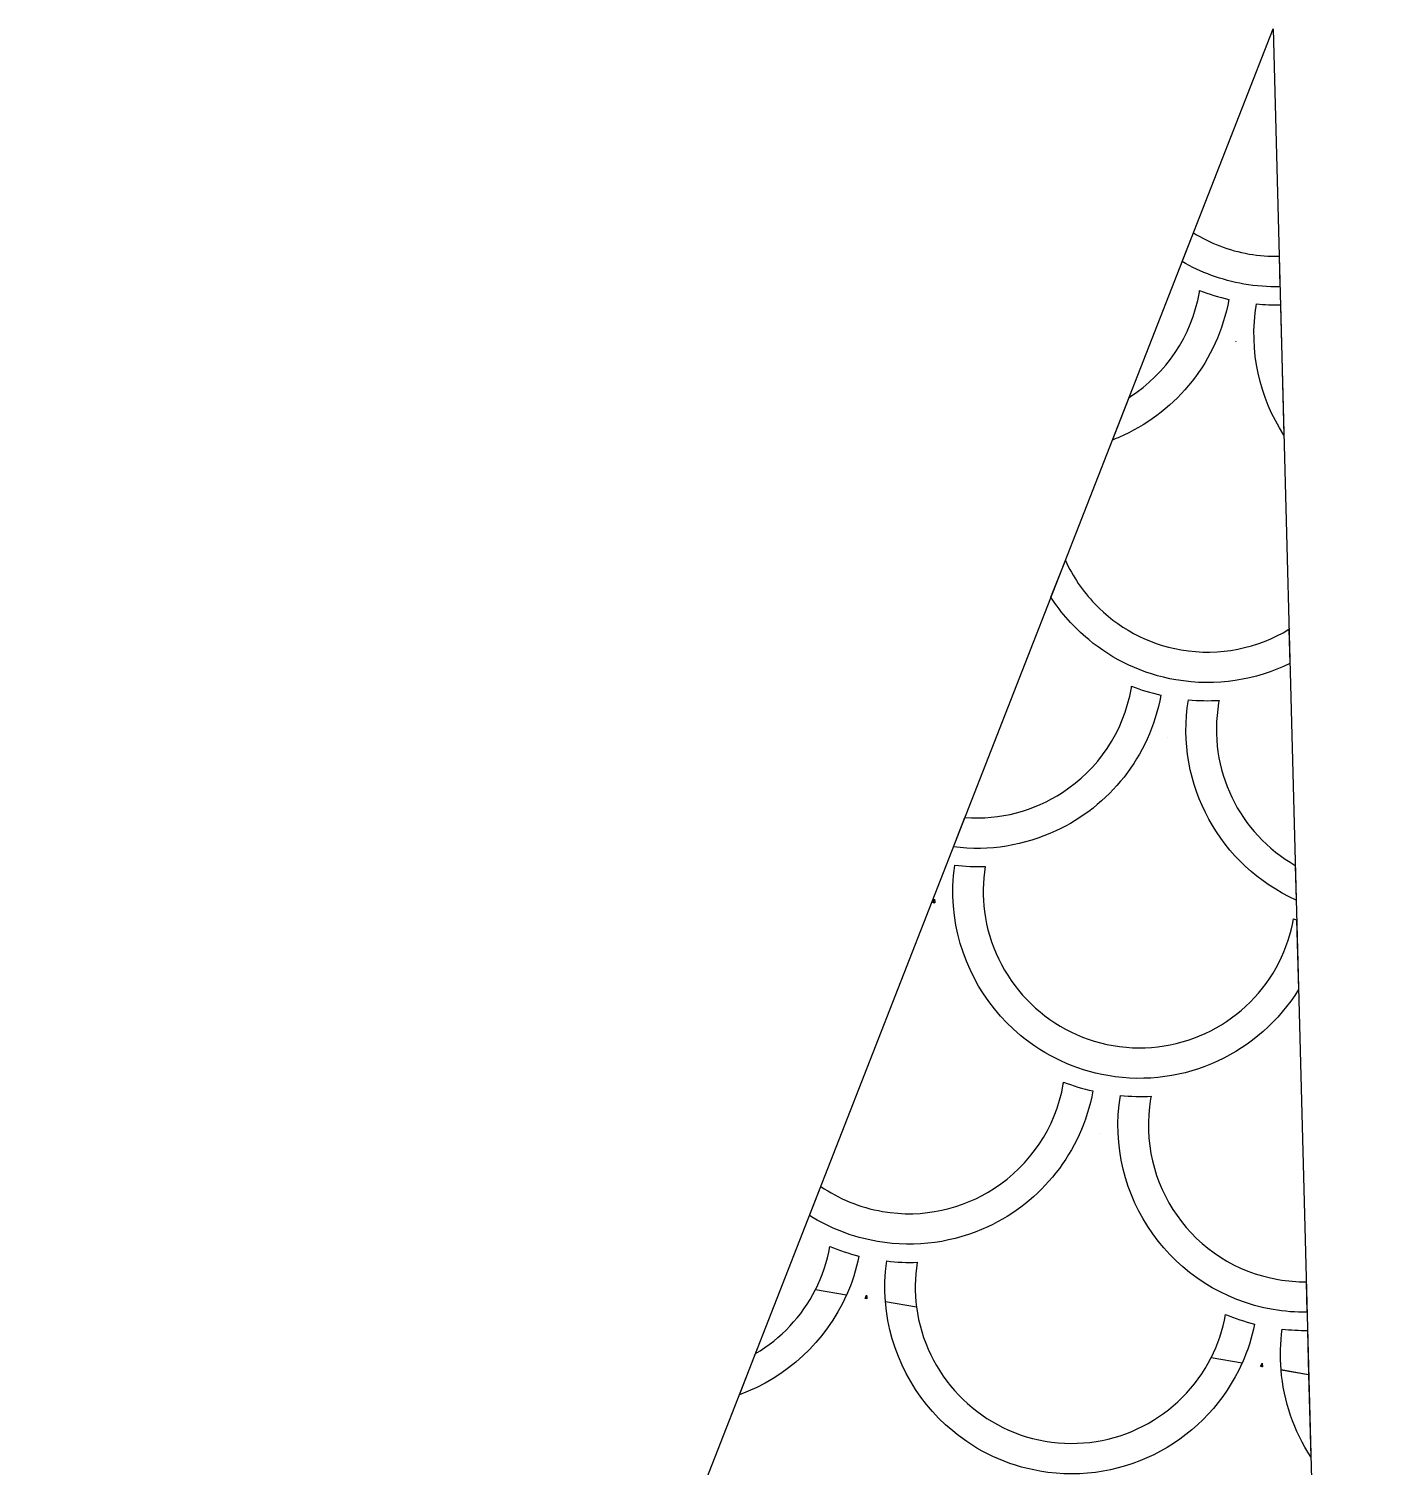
# Model space of a CAD drawing. Header units: millimetres. Extents: x -101 to 196, y -76 to 155.
# Drawn here: x 163.67 to 190.41, y 60.45 to 88.56 of the extents above; entities that cross this region are included whole.
import ezdxf

# ---------------------------------------------------------------- set-up
doc = ezdxf.new("R2010")
doc.units = ezdxf.units.MM
doc.header["$MEASUREMENT"] = 0
doc.layers.add('Capa 1', color=7, linetype='Continuous')

msp = doc.modelspace()

# ---------------------------------------------------------------- linework, layer by layer
at = {"layer": 'Capa 1', "color": 7}
msp.add_open_spline([(101.0915, 43.6008), (101.0915, 43.6008), (83.5178, 88.5625), (83.5178, 88.5625), (83.5178, 88.5625), (83.5178, 88.5625), (82.2351, 39.9936), (82.2351, 39.9936), (82.2351, 39.9936), (81.5177, 39.7235), (81.1096, 39.5536), (81.1096, 39.5536), (81.1096, 39.5536), (81.1096, 39.5537), (81.1096, 39.5536), (83.2878, 33.5646), (83.2878, 33.5646), (83.5726, 33.5312), (83.8969, 33.5164), (84.2544, 33.5178), (84.2544, 33.5178), (84.2544, 33.5178), (89.0519, 5.1901), (89.0519, 5.1901), (89.0519, 5.1901), (87.7871, 5.0991), (86.4712, 5.0137), (86.2889, 5.038), (86.2889, 5.038), (88.7327, -1.5551), (88.7327, -1.5551), (88.7327, -1.5551), (88.7327, -1.5551), (88.7327, -1.5551), (89.0189, -1.5742), (89.5426, -1.5891), (89.5426, -1.5891), (89.5426, -1.5891), (97.1742, -41.3032), (97.1742, -41.3032), (97.1742, -41.3032), (97.2788, -42.3728), (98.8213, -43.0054), (99.8805, -43.1657), (99.8805, -43.1657), (99.8805, -43.1657), (102.3533, -43.1656), (102.3533, -43.1656), (102.3533, -43.1656), (103.1722, -43.2549), (103.9525, -43.2453), (104.687, -43.1657), (104.687, -43.1657), (104.687, -43.1657), (166.8236, -43.1656), (166.8236, -43.1656), (166.8236, -43.1656), (166.8236, -43.1656), (166.8236, -43.1646), (166.8236, -43.1646), (166.8236, -43.1646), (168.9945, -43.4017), (171.5685, -43.0267), (174.3454, -41.3032), (174.3454, -41.3032), (174.3454, -41.3032), (181.9771, -1.5891), (181.9771, -1.5891), (181.9771, -1.5891), (182.5008, -1.5742), (182.7869, -1.5551), (182.7869, -1.5551), (182.7869, -1.5551), (182.7869, -1.5551), (182.7869, -1.5551), (185.2307, 5.038), (185.2307, 5.038), (185.0485, 5.0137), (183.7326, 5.099), (182.4677, 5.1901), (182.4677, 5.1901), (182.4677, 5.1901), (187.2655, 33.5179), (187.2655, 33.5179), (187.2655, 33.5179), (187.6229, 33.5165), (187.947, 33.5311), (188.2318, 33.5646), (188.2318, 33.5646), (190.4103, 39.5537), (190.4101, 39.5536), (190.4101, 39.5536), (190.4101, 39.5536), (190.4103, 39.5537), (190.002, 39.7235), (189.2846, 39.9935), (189.2846, 39.9935), (189.2846, 39.9935), (188.0021, 88.5625), (188.0021, 88.5625), (188.0021, 88.5625), (188.0021, 88.5625), (170.4282, 43.6008), (170.4282, 43.6008), (170.4282, 43.6008), (169.8131, 43.5511), (169.2116, 43.4743), (168.6301, 43.3653), (168.6301, 43.3653), (168.6301, 43.3653), (168.6302, 37.3763), (168.6302, 37.3763), (168.6302, 37.3763), (168.6302, 37.3763), (168.9973, 37.2695), (169.634, 37.0914), (169.634, 37.0914), (169.634, 37.0914), (165.7729, 7.5644), (165.7729, 7.5644), (165.7729, 7.5644), (164.7009, 7.8656), (162.724, 8.446), (162.724, 8.446), (162.724, 8.446), (162.724, 8.446), (163.7881, 0.831), (163.7881, 0.831), (163.7881, 0.831), (163.9961, 0.768), (164.2035, 0.7069), (164.4106, 0.6471), (164.4106, 0.6471), (164.4106, 0.6471), (162.351, -19.3032), (162.351, -19.3032), (162.351, -19.3032), (162.351, -19.3032), (109.1688, -19.3032), (109.1688, -19.3032), (109.1688, -19.3032), (109.1688, -19.3032), (107.109, 0.6471), (107.109, 0.6471), (107.109, 0.6471), (107.3162, 0.7069), (107.5236, 0.7679), (107.7316, 0.8309), (107.7316, 0.8309), (107.7316, 0.8309), (108.7957, 8.4461), (108.7957, 8.4461), (108.7957, 8.4461), (108.7957, 8.4461), (106.8187, 7.8655), (105.7469, 7.5644), (105.7469, 7.5644), (105.7469, 7.5644), (101.8857, 37.0914), (101.8857, 37.0914), (101.8857, 37.0914), (102.5223, 37.2695), (102.8895, 37.3762), (102.8895, 37.3762), (102.8895, 37.3762), (102.8895, 37.3762), (102.8895, 43.3653), (102.8895, 43.3653), (102.8895, 43.3653), (102.308, 43.4744), (101.7066, 43.551), (101.0915, 43.6008)], degree=3, knots=[0, 0, 0, 0, 0.0227273, 0.0227273, 0.0227273, 0.0227273, 0.0454545, 0.0454545, 0.0454545, 0.0454545, 0.0681818, 0.0681818, 0.0681818, 0.0681818, 0.0909091, 0.0909091, 0.0909091, 0.0909091, 0.1136364, 0.1136364, 0.1136364, 0.1136364, 0.1363636, 0.1363636, 0.1363636, 0.1363636, 0.1590909, 0.1590909, 0.1590909, 0.1590909, 0.1818182, 0.1818182, 0.1818182, 0.1818182, 0.2045455, 0.2045455, 0.2045455, 0.2045455, 0.2272727, 0.2272727, 0.2272727, 0.2272727, 0.25, 0.25, 0.25, 0.25, 0.2727273, 0.2727273, 0.2727273, 0.2727273, 0.2954545, 0.2954545, 0.2954545, 0.2954545, 0.3181818, 0.3181818, 0.3181818, 0.3181818, 0.3409091, 0.3409091, 0.3409091, 0.3409091, 0.3636364, 0.3636364, 0.3636364, 0.3636364, 0.3863636, 0.3863636, 0.3863636, 0.3863636, 0.4090909, 0.4090909, 0.4090909, 0.4090909, 0.4318182, 0.4318182, 0.4318182, 0.4318182, 0.4545455, 0.4545455, 0.4545455, 0.4545455, 0.4772727, 0.4772727, 0.4772727, 0.4772727, 0.5, 0.5, 0.5, 0.5, 0.5227273, 0.5227273, 0.5227273, 0.5227273, 0.5454545, 0.5454545, 0.5454545, 0.5454545, 0.5681818, 0.5681818, 0.5681818, 0.5681818, 0.5909091, 0.5909091, 0.5909091, 0.5909091, 0.6136364, 0.6136364, 0.6136364, 0.6136364, 0.6363636, 0.6363636, 0.6363636, 0.6363636, 0.6590909, 0.6590909, 0.6590909, 0.6590909, 0.6818182, 0.6818182, 0.6818182, 0.6818182, 0.7045455, 0.7045455, 0.7045455, 0.7045455, 0.7272727, 0.7272727, 0.7272727, 0.7272727, 0.75, 0.75, 0.75, 0.75, 0.7727273, 0.7727273, 0.7727273, 0.7727273, 0.7954545, 0.7954545, 0.7954545, 0.7954545, 0.8181818, 0.8181818, 0.8181818, 0.8181818, 0.8409091, 0.8409091, 0.8409091, 0.8409091, 0.8636364, 0.8636364, 0.8636364, 0.8636364, 0.8863636, 0.8863636, 0.8863636, 0.8863636, 0.9090909, 0.9090909, 0.9090909, 0.9090909, 0.9318182, 0.9318182, 0.9318182, 0.9318182, 0.9545455, 0.9545455, 0.9545455, 0.9545455, 1, 1, 1, 1], dxfattribs=at)
at = {"layer": 'Capa 1', "lineweight": 9}
msp.add_open_spline([(101.0915, 43.6008), (101.0915, 43.6008), (83.5178, 88.5625), (83.5178, 88.5625), (83.5178, 88.5625), (83.5178, 88.5625), (82.2351, 39.9936), (82.2351, 39.9936), (82.2351, 39.9936), (81.5177, 39.7235), (81.1096, 39.5536), (81.1096, 39.5536), (81.1096, 39.5536), (81.1096, 39.5536), (81.1096, 39.5536), (83.2878, 33.5646), (83.2878, 33.5646), (83.5726, 33.5312), (83.8969, 33.5164), (84.2544, 33.5178), (84.2544, 33.5178), (84.2544, 33.5178), (89.0519, 5.1901), (89.0519, 5.1901), (89.0519, 5.1901), (87.7871, 5.0991), (86.4712, 5.0137), (86.2889, 5.038), (86.2889, 5.038), (88.7327, -1.5551), (88.7327, -1.5551), (88.7327, -1.5551), (88.7327, -1.5551), (88.7327, -1.5551), (89.0189, -1.5742), (89.5426, -1.5891), (89.5426, -1.5891), (89.5426, -1.5891), (97.1742, -41.3032), (97.1742, -41.3032), (97.1742, -41.3032), (97.2788, -42.3728), (98.8213, -43.0054), (99.8805, -43.1657), (99.8805, -43.1657), (99.8805, -43.1657), (102.3533, -43.1656), (102.3533, -43.1656), (102.3533, -43.1656), (103.1722, -43.2549), (103.9525, -43.2453), (104.687, -43.1657), (104.687, -43.1657), (104.687, -43.1657), (166.8236, -43.1656), (166.8236, -43.1656), (166.8236, -43.1656), (166.8236, -43.1656), (166.8236, -43.1646), (166.8236, -43.1646), (166.8236, -43.1646), (168.9945, -43.4017), (171.5685, -43.0267), (174.3454, -41.3032), (174.3454, -41.3032), (174.3454, -41.3032), (181.9771, -1.5891), (181.9771, -1.5891), (181.9771, -1.5891), (182.5008, -1.5742), (182.7869, -1.5551), (182.7869, -1.5551), (182.7869, -1.5551), (182.7869, -1.5551), (182.7869, -1.5551), (185.2307, 5.038), (185.2307, 5.038), (185.0485, 5.0137), (183.7326, 5.099), (182.4677, 5.1901), (182.4677, 5.1901), (182.4677, 5.1901), (187.2655, 33.5179), (187.2655, 33.5179), (187.2655, 33.5179), (187.6229, 33.5165), (187.947, 33.5311), (188.2318, 33.5646), (188.2318, 33.5646), (190.4103, 39.5537), (190.4101, 39.5536), (190.4101, 39.5536), (190.4101, 39.5536), (190.4101, 39.5536), (190.002, 39.7235), (189.2846, 39.9935), (189.2846, 39.9935), (189.2846, 39.9935), (188.0021, 88.5625), (188.0021, 88.5625), (188.0021, 88.5625), (188.0021, 88.5625), (170.4282, 43.6008), (170.4282, 43.6008), (170.4282, 43.6008), (169.8131, 43.5511), (169.2116, 43.4743), (168.6301, 43.3653), (168.6301, 43.3653), (168.6301, 43.3653), (168.6302, 37.3763), (168.6302, 37.3763), (168.6302, 37.3763), (168.6302, 37.3763), (168.9973, 37.2695), (169.634, 37.0914), (169.634, 37.0914), (169.634, 37.0914), (165.7729, 7.5644), (165.7729, 7.5644), (165.7729, 7.5644), (164.7009, 7.8656), (162.724, 8.446), (162.724, 8.446), (162.724, 8.446), (162.724, 8.446), (163.7881, 0.831), (163.7881, 0.831), (163.7881, 0.831), (163.9961, 0.768), (164.2035, 0.7069), (164.4106, 0.6471), (164.4106, 0.6471), (164.4106, 0.6471), (162.351, -19.3032), (162.351, -19.3032), (162.351, -19.3032), (162.351, -19.3032), (109.1688, -19.3032), (109.1688, -19.3032), (109.1688, -19.3032), (109.1688, -19.3032), (107.109, 0.6471), (107.109, 0.6471), (107.109, 0.6471), (107.3162, 0.7069), (107.5236, 0.7679), (107.7316, 0.8309), (107.7316, 0.8309), (107.7316, 0.8309), (108.7957, 8.4461), (108.7957, 8.4461), (108.7957, 8.4461), (108.7957, 8.4461), (106.8187, 7.8655), (105.7469, 7.5644), (105.7469, 7.5644), (105.7469, 7.5644), (101.8857, 37.0914), (101.8857, 37.0914), (101.8857, 37.0914), (102.5223, 37.2695), (102.8895, 37.3762), (102.8895, 37.3762), (102.8895, 37.3762), (102.8895, 37.3762), (102.8895, 43.3653), (102.8895, 43.3653), (102.8895, 43.3653), (102.308, 43.4744), (101.7066, 43.551), (101.0915, 43.6008)], degree=3, knots=[0, 0, 0, 0, 0.0227273, 0.0227273, 0.0227273, 0.0227273, 0.0454545, 0.0454545, 0.0454545, 0.0454545, 0.0681818, 0.0681818, 0.0681818, 0.0681818, 0.0909091, 0.0909091, 0.0909091, 0.0909091, 0.1136364, 0.1136364, 0.1136364, 0.1136364, 0.1363636, 0.1363636, 0.1363636, 0.1363636, 0.1590909, 0.1590909, 0.1590909, 0.1590909, 0.1818182, 0.1818182, 0.1818182, 0.1818182, 0.2045455, 0.2045455, 0.2045455, 0.2045455, 0.2272727, 0.2272727, 0.2272727, 0.2272727, 0.25, 0.25, 0.25, 0.25, 0.2727273, 0.2727273, 0.2727273, 0.2727273, 0.2954545, 0.2954545, 0.2954545, 0.2954545, 0.3181818, 0.3181818, 0.3181818, 0.3181818, 0.3409091, 0.3409091, 0.3409091, 0.3409091, 0.3636364, 0.3636364, 0.3636364, 0.3636364, 0.3863636, 0.3863636, 0.3863636, 0.3863636, 0.4090909, 0.4090909, 0.4090909, 0.4090909, 0.4318182, 0.4318182, 0.4318182, 0.4318182, 0.4545455, 0.4545455, 0.4545455, 0.4545455, 0.4772727, 0.4772727, 0.4772727, 0.4772727, 0.5, 0.5, 0.5, 0.5, 0.5227273, 0.5227273, 0.5227273, 0.5227273, 0.5454545, 0.5454545, 0.5454545, 0.5454545, 0.5681818, 0.5681818, 0.5681818, 0.5681818, 0.5909091, 0.5909091, 0.5909091, 0.5909091, 0.6136364, 0.6136364, 0.6136364, 0.6136364, 0.6363636, 0.6363636, 0.6363636, 0.6363636, 0.6590909, 0.6590909, 0.6590909, 0.6590909, 0.6818182, 0.6818182, 0.6818182, 0.6818182, 0.7045455, 0.7045455, 0.7045455, 0.7045455, 0.7272727, 0.7272727, 0.7272727, 0.7272727, 0.75, 0.75, 0.75, 0.75, 0.7727273, 0.7727273, 0.7727273, 0.7727273, 0.7954545, 0.7954545, 0.7954545, 0.7954545, 0.8181818, 0.8181818, 0.8181818, 0.8181818, 0.8409091, 0.8409091, 0.8409091, 0.8409091, 0.8636364, 0.8636364, 0.8636364, 0.8636364, 0.8863636, 0.8863636, 0.8863636, 0.8863636, 0.9090909, 0.9090909, 0.9090909, 0.9090909, 0.9318182, 0.9318182, 0.9318182, 0.9318182, 0.9545455, 0.9545455, 0.9545455, 0.9545455, 1, 1, 1, 1], dxfattribs=at)
at = {"layer": 'Capa 1'}
for points, knots in [([(186.2236, 84.0123), (186.5872, 83.8009), (186.9933, 83.649), (187.4321, 83.5735), (187.4321, 83.5735), (187.6688, 83.5328), (187.9039, 83.5159), (188.1352, 83.5211), (188.1352, 83.5211), (188.1352, 83.5211), (188.1195, 84.1164), (188.1195, 84.1164), (188.1195, 84.1164), (187.9265, 84.1123), (187.7304, 84.1264), (187.533, 84.1603), (187.533, 84.1603), (187.1338, 84.2289), (186.767, 84.373), (186.4433, 84.5745), (186.4433, 84.5745), (186.4433, 84.5745), (186.2236, 84.0123), (186.2236, 84.0123)], [0, 0, 0, 0, 0.1428571, 0.1428571, 0.1428571, 0.1428571, 0.2857143, 0.2857143, 0.2857143, 0.2857143, 0.4285714, 0.4285714, 0.4285714, 0.4285714, 0.5714286, 0.5714286, 0.5714286, 0.5714286, 0.7142857, 0.7142857, 0.7142857, 0.7142857, 1, 1, 1, 1]), ([(184.8605, 80.525), (184.9358, 80.5542), (185.0102, 80.5858), (185.0832, 80.6198), (185.0832, 80.6198), (186.1221, 81.1028), (186.9162, 82.0643), (187.1382, 83.2734), (187.1382, 83.2734), (186.941, 83.3195), (186.7479, 83.3762), (186.5643, 83.4492), (186.5643, 83.4492), (186.563, 83.4378), (186.5624, 83.4267), (186.5604, 83.4152), (186.5604, 83.4152), (186.4104, 82.5415), (185.9013, 81.8208), (185.2126, 81.3725), (185.2126, 81.3725), (185.2126, 81.3725), (185.1848, 81.3547), (185.1848, 81.3547), (185.1848, 81.3547), (185.1848, 81.3547), (184.8605, 80.525), (184.8605, 80.525)], [0, 0, 0, 0, 0.125, 0.125, 0.125, 0.125, 0.25, 0.25, 0.25, 0.25, 0.375, 0.375, 0.375, 0.375, 0.5, 0.5, 0.5, 0.5, 0.625, 0.625, 0.625, 0.625, 0.75, 0.75, 0.75, 0.75, 1, 1, 1, 1]), ([(188.1446, 83.167), (187.9895, 83.1638), (187.833, 83.1696), (187.6753, 83.1845), (187.6753, 83.1845), (187.5259, 82.2581), (187.7393, 81.3551), (188.2118, 80.6225), (188.2118, 80.6225), (188.2118, 80.6225), (188.1446, 83.167), (188.1446, 83.167)], [0, 0, 0, 0, 0.25, 0.25, 0.25, 0.25, 0.5, 0.5, 0.5, 0.5, 1, 1, 1, 1]), ([(187.2728, 82.449), (187.2726, 82.448), (187.2724, 82.4475), (187.2723, 82.4468), (187.2723, 82.4468), (187.2723, 82.4468), (187.273, 82.4468), (187.273, 82.4468), (187.273, 82.4468), (187.2732, 82.4474), (187.2731, 82.4478), (187.2728, 82.449)], [0, 0, 0, 0, 0.25, 0.25, 0.25, 0.25, 0.5, 0.5, 0.5, 0.5, 1, 1, 1, 1]), ([(188.312, 76.8273), (187.7027, 76.456), (186.9616, 76.2949), (186.2031, 76.4253), (186.2031, 76.4253), (185.5325, 76.5407), (184.9534, 76.8684), (184.5166, 77.3243), (184.5166, 77.3243), (184.2791, 77.5725), (184.0839, 77.8586), (183.9403, 78.1706), (183.9403, 78.1706), (183.9403, 78.1706), (183.6593, 77.4518), (183.6593, 77.4518), (183.6593, 77.4518), (183.8607, 77.1413), (184.1089, 76.8617), (184.3962, 76.624), (184.3962, 76.624), (184.8715, 76.2308), (185.4508, 75.9502), (186.1022, 75.8382), (186.1022, 75.8382), (186.891, 75.7026), (187.6633, 75.8313), (188.3296, 76.1599), (188.3296, 76.1599), (188.3296, 76.1599), (188.312, 76.8273), (188.312, 76.8273)], [0, 0, 0, 0, 0.1111111, 0.1111111, 0.1111111, 0.1111111, 0.2222222, 0.2222222, 0.2222222, 0.2222222, 0.3333333, 0.3333333, 0.3333333, 0.3333333, 0.4444444, 0.4444444, 0.4444444, 0.4444444, 0.5555556, 0.5555556, 0.5555556, 0.5555556, 0.6666667, 0.6666667, 0.6666667, 0.6666667, 0.7777778, 0.7777778, 0.7777778, 0.7777778, 1, 1, 1, 1]), ([(181.7525, 72.5734), (182.4588, 72.4829), (183.1474, 72.6027), (183.7532, 72.8846), (183.7532, 72.8846), (184.7921, 73.3677), (185.5862, 74.3292), (185.8082, 75.5382), (185.8082, 75.5382), (185.6111, 75.5842), (185.418, 75.641), (185.2343, 75.7139), (185.2343, 75.7139), (185.2331, 75.7027), (185.2325, 75.6914), (185.2305, 75.6799), (185.2305, 75.6799), (185.0805, 74.8064), (184.5714, 74.0855), (183.8826, 73.6373), (183.8826, 73.6373), (183.3331, 73.2796), (182.6691, 73.0946), (181.9776, 73.1491), (181.9776, 73.1491), (181.9776, 73.1491), (181.7525, 72.5734), (181.7525, 72.5734)], [0, 0, 0, 0, 0.125, 0.125, 0.125, 0.125, 0.25, 0.25, 0.25, 0.25, 0.375, 0.375, 0.375, 0.375, 0.5, 0.5, 0.5, 0.5, 0.625, 0.625, 0.625, 0.625, 0.75, 0.75, 0.75, 0.75, 1, 1, 1, 1]), ([(186.9377, 75.3864), (186.9406, 75.4037), (186.9449, 75.4202), (186.9484, 75.4369), (186.9484, 75.4369), (186.7497, 75.4259), (186.5486, 75.43), (186.3454, 75.4492), (186.3454, 75.4492), (186.0771, 73.7854), (186.9789, 72.197), (188.4517, 71.5351), (188.4517, 71.5351), (188.4517, 71.5351), (188.4338, 72.2122), (188.4338, 72.2122), (188.4338, 72.2122), (187.349, 72.8322), (186.7136, 74.0837), (186.9377, 75.3864)], [0, 0, 0, 0, 0.1666667, 0.1666667, 0.1666667, 0.1666667, 0.3333333, 0.3333333, 0.3333333, 0.3333333, 0.5, 0.5, 0.5, 0.5, 0.6666667, 0.6666667, 0.6666667, 0.6666667, 1, 1, 1, 1]), ([(185.9429, 74.7137), (185.9427, 74.7129), (185.9425, 74.7122), (185.9424, 74.7115), (185.9424, 74.7115), (185.9424, 74.7115), (185.9431, 74.7115), (185.9431, 74.7115), (185.9431, 74.7115), (185.9433, 74.7121), (185.9432, 74.7128), (185.9429, 74.7137)], [0, 0, 0, 0, 0.25, 0.25, 0.25, 0.25, 0.5, 0.5, 0.5, 0.5, 1, 1, 1, 1]), ([(188.462, 71.1461), (188.462, 71.1461), (188.4023, 71.1705), (188.4023, 71.1705), (188.4023, 71.1705), (188.3485, 70.8676), (188.2522, 70.5826), (188.1203, 70.321), (188.1203, 70.321), (187.5294, 69.1549), (186.229, 68.4569), (184.8731, 68.69), (184.8731, 68.69), (184.2026, 68.8054), (183.6235, 69.1332), (183.1866, 69.5891), (183.1866, 69.5891), (182.7403, 70.0558), (182.4426, 70.6563), (182.3578, 71.3118), (182.3578, 71.3118), (182.3214, 71.597), (182.3251, 71.8917), (182.3731, 72.1898), (182.3731, 72.1898), (182.1769, 72.1824), (181.9777, 72.1933), (181.7767, 72.2156), (181.7767, 72.2156), (181.7386, 71.9455), (181.7317, 71.6778), (181.7524, 71.4159), (181.7524, 71.4159), (181.8305, 70.4195), (182.3148, 69.5107), (183.0663, 68.8889), (183.0663, 68.8889), (183.5416, 68.4957), (184.1208, 68.2149), (184.7722, 68.1029), (184.7722, 68.1029), (186.2856, 67.8428), (187.7379, 68.5554), (188.4979, 69.7862), (188.4979, 69.7862), (188.4979, 69.7862), (188.462, 71.1461), (188.462, 71.1461)], [0, 0, 0, 0, 0.0769231, 0.0769231, 0.0769231, 0.0769231, 0.1538462, 0.1538462, 0.1538462, 0.1538462, 0.2307692, 0.2307692, 0.2307692, 0.2307692, 0.3076923, 0.3076923, 0.3076923, 0.3076923, 0.3846154, 0.3846154, 0.3846154, 0.3846154, 0.4615385, 0.4615385, 0.4615385, 0.4615385, 0.5384615, 0.5384615, 0.5384615, 0.5384615, 0.6153846, 0.6153846, 0.6153846, 0.6153846, 0.6923077, 0.6923077, 0.6923077, 0.6923077, 0.7692308, 0.7692308, 0.7692308, 0.7692308, 0.8461538, 0.8461538, 0.8461538, 0.8461538, 1, 1, 1, 1]), ([(181.3538, 71.4845), (181.3538, 71.4843), (181.353, 71.484), (181.3529, 71.4836), (181.3529, 71.4836), (181.36, 71.4825), (181.3668, 71.4822), (181.3739, 71.4809), (181.3739, 71.4809), (181.3739, 71.4809), (181.3538, 71.4845), (181.3538, 71.4845)], [0, 0, 0, 0, 0.25, 0.25, 0.25, 0.25, 0.5, 0.5, 0.5, 0.5, 1, 1, 1, 1]), ([(181.3887, 71.4792), (181.3879, 71.5032), (181.3839, 71.5259), (181.3831, 71.5497), (181.3831, 71.5497), (181.3741, 71.5276), (181.3628, 71.5067), (181.3537, 71.4844), (181.3537, 71.4844), (181.3537, 71.4844), (181.3741, 71.481), (181.3741, 71.481), (181.3741, 71.481), (181.3788, 71.4802), (181.3839, 71.48), (181.3887, 71.4792)], [0, 0, 0, 0, 0.2, 0.2, 0.2, 0.2, 0.4, 0.4, 0.4, 0.4, 0.6, 0.6, 0.6, 0.6, 1, 1, 1, 1]), ([(184.4784, 67.8029), (184.2812, 67.8492), (184.0881, 67.9057), (183.9044, 67.9786), (183.9044, 67.9786), (183.9031, 67.9674), (183.9025, 67.9562), (183.9005, 67.9447), (183.9005, 67.9447), (183.7503, 67.0711), (183.2415, 66.3502), (182.5527, 65.9022), (182.5527, 65.9022), (181.9295, 65.4963), (181.1588, 65.3127), (180.3679, 65.4487), (180.3679, 65.4487), (179.9197, 65.5258), (179.5113, 65.6969), (179.1591, 65.9381), (179.1591, 65.9381), (179.1591, 65.9381), (178.9374, 65.371), (178.9374, 65.371), (178.9374, 65.371), (179.3312, 65.1224), (179.7793, 64.9454), (180.267, 64.8616), (180.267, 64.8616), (181.0276, 64.7309), (181.7731, 64.8467), (182.4233, 65.1492), (182.4233, 65.1492), (183.4622, 65.6324), (184.2563, 66.5939), (184.4784, 67.8029)], [0, 0, 0, 0, 0.1, 0.1, 0.1, 0.1, 0.2, 0.2, 0.2, 0.2, 0.3, 0.3, 0.3, 0.3, 0.4, 0.4, 0.4, 0.4, 0.5, 0.5, 0.5, 0.5, 0.6, 0.6, 0.6, 0.6, 0.7, 0.7, 0.7, 0.7, 0.8, 0.8, 0.8, 0.8, 1, 1, 1, 1]), ([(185.6077, 67.6513), (185.6105, 67.6684), (185.615, 67.6849), (185.6185, 67.7018), (185.6185, 67.7018), (185.4198, 67.6908), (185.2186, 67.6947), (185.0154, 67.714), (185.0154, 67.714), (184.6971, 65.7394), (186.0264, 63.8714), (188.0026, 63.5316), (188.0026, 63.5316), (188.2252, 63.4934), (188.4465, 63.4763), (188.6645, 63.4788), (188.6645, 63.4788), (188.6645, 63.4788), (188.6487, 64.0745), (188.6487, 64.0745), (188.6487, 64.0745), (188.4692, 64.0729), (188.2869, 64.0872), (188.1035, 64.1187), (188.1035, 64.1187), (186.4386, 64.4051), (185.3213, 65.9864), (185.6077, 67.6513)], [0, 0, 0, 0, 0.125, 0.125, 0.125, 0.125, 0.25, 0.25, 0.25, 0.25, 0.375, 0.375, 0.375, 0.375, 0.5, 0.5, 0.5, 0.5, 0.625, 0.625, 0.625, 0.625, 0.75, 0.75, 0.75, 0.75, 1, 1, 1, 1]), ([(184.613, 66.9784), (184.6128, 66.9778), (184.6125, 66.9769), (184.6124, 66.9764), (184.6124, 66.9764), (184.6124, 66.9764), (184.6132, 66.9764), (184.6132, 66.9764), (184.6132, 66.9764), (184.6132, 66.9768), (184.6133, 66.9775), (184.613, 66.9784)], [0, 0, 0, 0, 0.25, 0.25, 0.25, 0.25, 0.5, 0.5, 0.5, 0.5, 1, 1, 1, 1]), ([(179.0549, 63.9159), (179.0549, 63.9159), (179.6604, 63.8119), (179.6604, 63.8119), (179.6604, 63.8119), (179.7675, 64.053), (179.8501, 64.3079), (179.9047, 64.5768), (179.9047, 64.5768), (179.7088, 64.6263), (179.5193, 64.689), (179.3368, 64.7652), (179.3368, 64.7652), (179.2835, 64.4622), (179.1873, 64.1772), (179.0549, 63.9159)], [0, 0, 0, 0, 0.2, 0.2, 0.2, 0.2, 0.4, 0.4, 0.4, 0.4, 0.6, 0.6, 0.6, 0.6, 1, 1, 1, 1]), ([(180.447, 64.4805), (180.4087, 64.2102), (180.4017, 63.9425), (180.4225, 63.6808), (180.4225, 63.6808), (180.4225, 63.6808), (181.028, 63.5768), (181.028, 63.5768), (181.028, 63.5768), (180.9915, 63.8616), (180.9952, 64.1566), (181.0432, 64.4545), (181.0432, 64.4545), (180.847, 64.4471), (180.6477, 64.458), (180.447, 64.4805)], [0, 0, 0, 0, 0.2, 0.2, 0.2, 0.2, 0.4, 0.4, 0.4, 0.4, 0.6, 0.6, 0.6, 0.6, 1, 1, 1, 1]), ([(177.5682, 61.8679), (178.4878, 62.2023), (179.2526, 62.9003), (179.661, 63.8169), (179.661, 63.8169), (179.661, 63.8169), (179.0559, 63.9211), (179.0559, 63.9211), (179.0559, 63.9211), (178.7892, 63.3945), (178.3777, 62.9635), (177.8818, 62.6703), (177.8818, 62.6703), (177.8818, 62.6703), (177.5682, 61.8679), (177.5682, 61.8679)], [0, 0, 0, 0, 0.2, 0.2, 0.2, 0.2, 0.4, 0.4, 0.4, 0.4, 0.6, 0.6, 0.6, 0.6, 1, 1, 1, 1]), ([(180.0239, 63.7494), (180.0239, 63.7494), (180.0441, 63.7459), (180.0441, 63.7459), (180.0441, 63.7459), (180.0487, 63.7451), (180.054, 63.7447), (180.0587, 63.7438), (180.0587, 63.7438), (180.058, 63.7679), (180.0539, 63.7906), (180.0531, 63.8144), (180.0531, 63.8144), (180.0441, 63.7921), (180.0329, 63.7714), (180.0239, 63.7494)], [0, 0, 0, 0, 0.2, 0.2, 0.2, 0.2, 0.4, 0.4, 0.4, 0.4, 0.6, 0.6, 0.6, 0.6, 1, 1, 1, 1]), ([(180.0247, 63.7544), (180.0247, 63.7542), (180.0239, 63.7538), (180.0239, 63.7536), (180.0239, 63.7536), (180.031, 63.7524), (180.0377, 63.7521), (180.0448, 63.7509), (180.0448, 63.7509), (180.0448, 63.7509), (180.0247, 63.7544), (180.0247, 63.7544)], [0, 0, 0, 0, 0.25, 0.25, 0.25, 0.25, 0.5, 0.5, 0.5, 0.5, 1, 1, 1, 1]), ([(181.7372, 61.1588), (182.2125, 60.7655), (182.7918, 60.4849), (183.4432, 60.3729), (183.4432, 60.3729), (185.1253, 60.0839), (186.7324, 60.9963), (187.3966, 62.4869), (187.3966, 62.4869), (187.3966, 62.4869), (186.7914, 62.5912), (186.7914, 62.5912), (186.7914, 62.5912), (186.2005, 61.4249), (184.9, 60.7266), (183.5441, 60.9598), (183.5441, 60.9598), (182.8737, 61.0753), (182.2944, 61.4031), (181.8576, 61.859), (181.8576, 61.859), (181.4112, 62.3254), (181.1136, 62.9263), (181.0288, 63.5818), (181.0288, 63.5818), (181.0288, 63.5818), (180.4235, 63.6859), (180.4235, 63.6859), (180.4235, 63.6859), (180.5015, 62.6894), (180.9858, 61.7804), (181.7372, 61.1588)], [0, 0, 0, 0, 0.1111111, 0.1111111, 0.1111111, 0.1111111, 0.2222222, 0.2222222, 0.2222222, 0.2222222, 0.3333333, 0.3333333, 0.3333333, 0.3333333, 0.4444444, 0.4444444, 0.4444444, 0.4444444, 0.5555556, 0.5555556, 0.5555556, 0.5555556, 0.6666667, 0.6666667, 0.6666667, 0.6666667, 0.7777778, 0.7777778, 0.7777778, 0.7777778, 1, 1, 1, 1]), ([(186.7906, 62.586), (186.7906, 62.586), (187.3958, 62.4818), (187.3958, 62.4818), (187.3958, 62.4818), (187.503, 62.7229), (187.5858, 62.9779), (187.6399, 63.2469), (187.6399, 63.2469), (187.4437, 63.2964), (187.2545, 63.359), (187.0724, 63.4352), (187.0724, 63.4352), (187.0186, 63.1321), (186.9222, 62.8473), (186.7906, 62.586)], [0, 0, 0, 0, 0.2, 0.2, 0.2, 0.2, 0.4, 0.4, 0.4, 0.4, 0.6, 0.6, 0.6, 0.6, 1, 1, 1, 1]), ([(188.1826, 63.1504), (188.1445, 62.8803), (188.1373, 62.6125), (188.1574, 62.3509), (188.1574, 62.3509), (188.1574, 62.3509), (188.6967, 62.2583), (188.6967, 62.2583), (188.6967, 62.2583), (188.6967, 62.2583), (188.6739, 63.1224), (188.6739, 63.1224), (188.6739, 63.1224), (188.5115, 63.1215), (188.3477, 63.132), (188.1826, 63.1504)], [0, 0, 0, 0, 0.2, 0.2, 0.2, 0.2, 0.4, 0.4, 0.4, 0.4, 0.6, 0.6, 0.6, 0.6, 1, 1, 1, 1]), ([(187.7592, 62.4195), (187.7592, 62.4195), (187.779, 62.4161), (187.779, 62.4161), (187.779, 62.4161), (187.7838, 62.4151), (187.7889, 62.4148), (187.7936, 62.414), (187.7936, 62.414), (187.7929, 62.438), (187.7892, 62.4607), (187.788, 62.4845), (187.788, 62.4845), (187.78, 62.4622), (187.7684, 62.4415), (187.7592, 62.4195)], [0, 0, 0, 0, 0.2, 0.2, 0.2, 0.2, 0.4, 0.4, 0.4, 0.4, 0.6, 0.6, 0.6, 0.6, 1, 1, 1, 1]), ([(187.76, 62.4247), (187.76, 62.4241), (187.7598, 62.4237), (187.7597, 62.4235), (187.7597, 62.4235), (187.7665, 62.4225), (187.773, 62.4222), (187.7797, 62.4211), (187.7797, 62.4211), (187.7797, 62.4211), (187.76, 62.4247), (187.76, 62.4247)], [0, 0, 0, 0, 0.25, 0.25, 0.25, 0.25, 0.5, 0.5, 0.5, 0.5, 1, 1, 1, 1]), ([(188.6965, 62.2634), (188.6965, 62.2634), (188.1584, 62.356), (188.1584, 62.356), (188.1584, 62.356), (188.2071, 61.7382), (188.4117, 61.154), (188.7391, 60.6511), (188.7391, 60.6511), (188.7391, 60.6511), (188.6965, 62.2634), (188.6965, 62.2634)], [0, 0, 0, 0, 0.25, 0.25, 0.25, 0.25, 0.5, 0.5, 0.5, 0.5, 1, 1, 1, 1])]:
    msp.add_open_spline(points, degree=3, knots=knots, dxfattribs=at)

doc.saveas('drawing.dxf')
